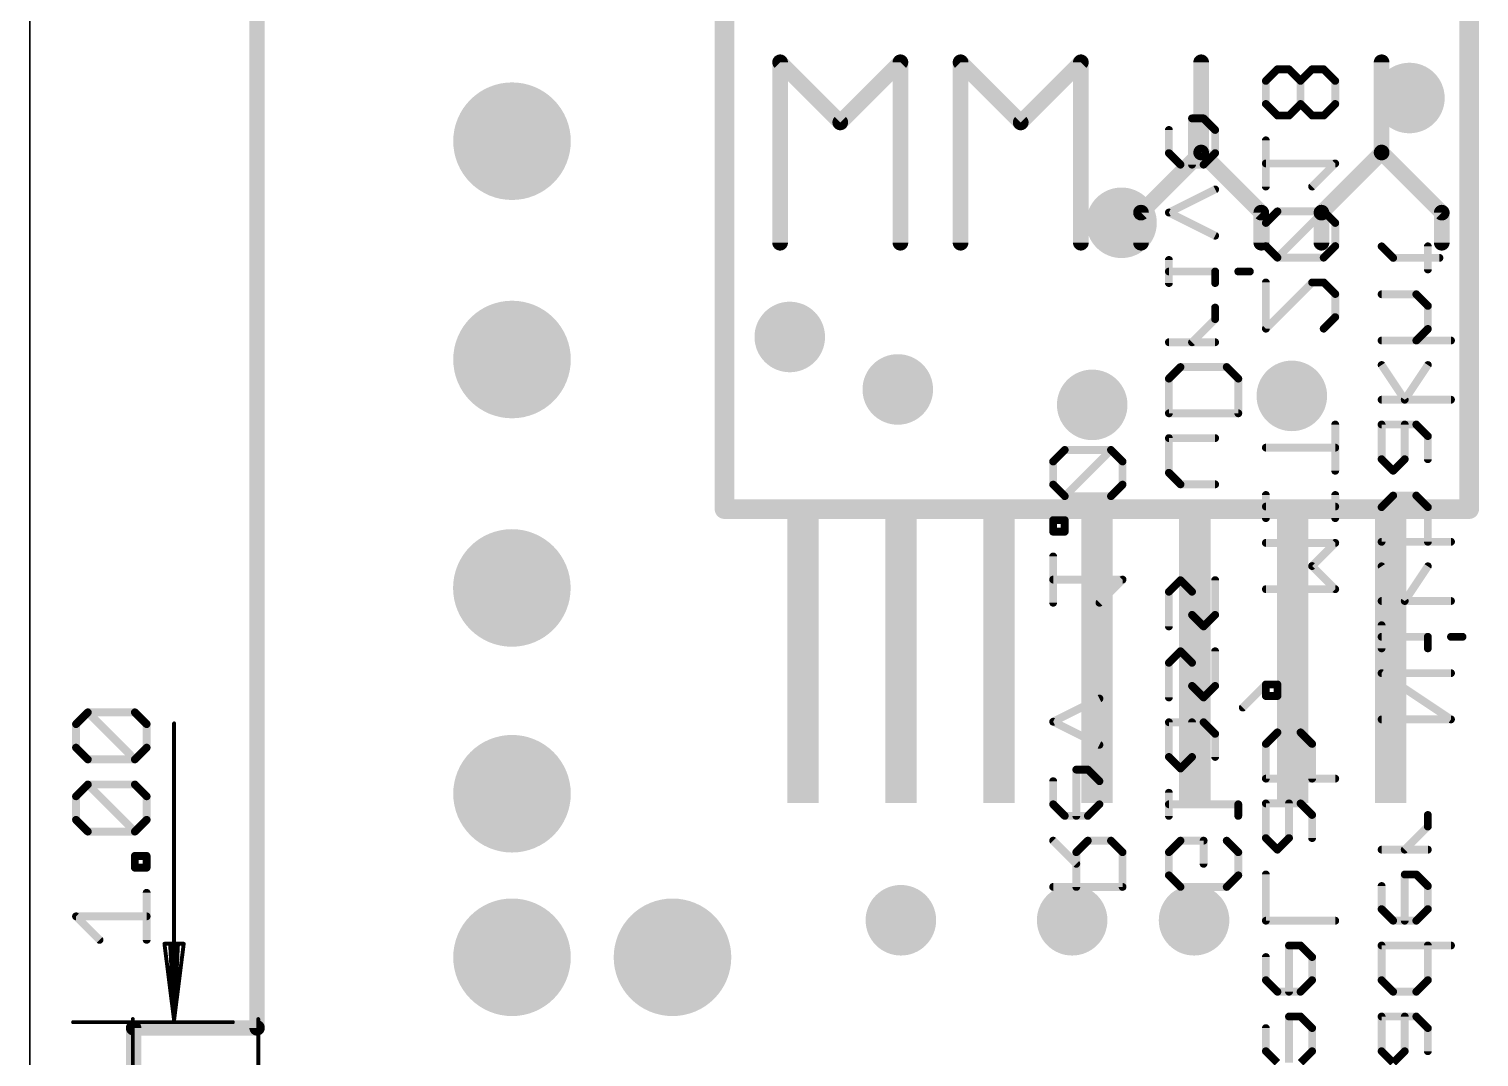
# Model space of a CAD drawing. Extents: x -2.9 to 20.2, y -3 to 22.1.
# Drawn here: x -2.24 to 7.16, y 0.36 to 7.03 of the extents above; entities that cross this region are included whole.
import ezdxf

# ---------------------------------------------------------------- set-up
doc = ezdxf.new("R2010")
doc.units = 0
for name, color, linetype in [('17', 82, 'CONTINUOUS'), ('18', 82, 'CONTINUOUS'), ('20', 7, 'CONTINUOUS'), ('22', 253, 'CONTINUOUS'), ('51', 254, 'CONTINUOUS')]:
    doc.layers.add(name, color=color, linetype=linetype)

# ---------------------------------------------------------------- blocks, each defined once
blk = doc.blocks.new('ROUNDP')
at = {"const_width": 0.5}
blk.add_lwpolyline([(0, -0.25, 1), (0, 0.25, 1), (0, -0.25)], format="xyb", dxfattribs=at)
blk = doc.blocks.new('RECT')
blk.add_solid([(-0.5, -0.5), (0.5, -0.5), (-0.5, 0.5), (0.5, 0.5)])
blk = doc.blocks.new('ROUNDV')
at = {"const_width": 0.5}
blk.add_lwpolyline([(0, -0.25, 1), (0, 0.25, 1), (0, -0.25)], format="xyb", dxfattribs=at)

msp = doc.modelspace()

# ---------------------------------------------------------------- linework, layer by layer
at = {"layer": '20', "const_width": 0.1}
for points in [[(-0.762, 19.508), (-0.762, 0.5524)], [(-0.762, 0.5524), (-1.5624, 0.5524)], [(-1.5624, 0.5524), (-1.5624, -0.4064)]]:
    msp.add_lwpolyline(points, dxfattribs=at)
at = {"layer": '20', "const_width": 0.05}
for points in [[(-1.5624, 0.5774, 1), (-1.5624, 0.5274)], [(-1.5374, 0.5524, 1), (-1.5874, 0.5524)], [(-0.787, 0.5524, 1), (-0.737, 0.5524)], [(-0.762, 0.5274, 1), (-0.762, 0.5774)]]:
    msp.add_lwpolyline(points, format="xyb", dxfattribs=at)
at = {"layer": '22', "const_width": 0.0508}
for points in [[(5.8503, 6.7647), (5.7754, 6.6898)], [(5.9253, 6.7647), (5.8503, 6.7647)], [(6.0002, 6.6898), (5.9253, 6.7647)], [(6.0751, 6.7647), (6.0002, 6.6898)], [(6.1501, 6.7647), (6.0751, 6.7647)], [(6.225, 6.6898), (6.1501, 6.7647)], [(5.7754, 6.6898), (5.7754, 6.5399)], [(6.0002, 6.5399), (6.0002, 6.6898)], [(6.225, 6.5399), (6.225, 6.6898)], [(5.7754, 6.5399), (5.8503, 6.465)], [(5.8503, 6.465), (5.9253, 6.465)], [(5.9253, 6.465), (6.0002, 6.5399)], [(6.0002, 6.5399), (6.0751, 6.465)], [(6.0751, 6.465), (6.1501, 6.465)], [(6.1501, 6.465), (6.225, 6.5399)], [(5.147, 6.3716), (5.147, 6.2217)], [(5.3718, 6.4465), (5.2969, 6.4465)], [(5.2969, 6.4465), (5.2969, 6.1468)], [(5.4467, 6.3716), (5.3718, 6.4465)], [(5.4467, 6.2217), (5.4467, 6.3716)], [(5.7754, 6.0046), (5.7754, 6.3043)], [(5.147, 6.2217), (5.2219, 6.1468)], [(5.3718, 6.1468), (5.4467, 6.2217)], [(5.2219, 6.1468), (5.3718, 6.1468)], [(6.225, 6.1544), (5.7754, 6.1544)], [(6.0751, 6.0046), (6.225, 6.1544)], [(5.147, 5.8363), (5.4467, 5.9861)], [(5.4467, 5.6864), (5.147, 5.8363)], [(5.8503, 5.8439), (5.7754, 5.769)], [(6.1501, 5.8439), (5.8503, 5.8439)], [(5.8503, 5.5442), (6.1501, 5.8439)], [(6.225, 5.769), (6.1501, 5.8439)], [(5.7754, 5.769), (5.7754, 5.6191)], [(6.225, 5.6191), (6.225, 5.769)], [(5.7754, 5.6191), (5.8503, 5.5442)], [(6.1501, 5.5442), (6.225, 5.6191)], [(6.6003, 5.5424), (6.5254, 5.6173)], [(6.8251, 5.4675), (6.8251, 5.6173)], [(5.147, 5.3795), (5.147, 5.5293)], [(5.8503, 5.5442), (6.1501, 5.5442)], [(6.9001, 5.5424), (6.6003, 5.5424)], [(5.4467, 5.4544), (5.147, 5.4544)], [(5.4467, 5.3795), (5.4467, 5.4544)], [(5.6715, 5.4544), (5.5966, 5.4544)], [(5.7754, 5.3835), (5.7754, 5.0838)], [(5.7754, 5.0838), (6.0751, 5.3835)], [(6.0751, 5.3835), (6.1501, 5.3835)], [(6.1501, 5.3835), (6.225, 5.3086)], [(6.225, 5.3086), (6.225, 5.1587)], [(6.7502, 5.3068), (6.5254, 5.3068)], [(6.8251, 5.2319), (6.7502, 5.3068)], [(5.2969, 4.9958), (5.4467, 5.1457)], [(5.4467, 5.1457), (5.4467, 5.2206)], [(6.225, 5.1587), (6.1501, 5.0838)], [(6.8251, 5.082), (6.8251, 5.2319)], [(6.7502, 5.0071), (6.8251, 5.082)], [(5.147, 4.9958), (5.4467, 4.9958)], [(6.975, 5.0071), (6.5254, 5.0071)], [(5.147, 4.7602), (5.2219, 4.8351)], [(5.2219, 4.8351), (5.5217, 4.8351)], [(5.5217, 4.8351), (5.5966, 4.7602)], [(6.5254, 4.8482), (6.6753, 4.6234)], [(6.6753, 4.6234), (6.8251, 4.8482)], [(5.147, 4.5354), (5.147, 4.7602)], [(5.5966, 4.7602), (5.5966, 4.5354)], [(6.5254, 4.6234), (6.975, 4.6234)], [(5.5966, 4.5354), (5.147, 4.5354)], [(6.225, 4.163), (6.225, 4.4627)], [(6.7502, 4.4627), (6.5254, 4.4627)], [(6.5254, 4.4627), (6.5254, 4.2379)], [(6.6753, 4.2379), (6.6753, 4.4627)], [(6.8251, 4.3878), (6.7502, 4.4627)], [(4.4719, 4.298), (4.397, 4.2231)], [(4.7717, 4.298), (4.4719, 4.298)], [(4.4719, 3.9983), (4.7717, 4.298)], [(4.8466, 4.2231), (4.7717, 4.298)], [(5.147, 4.15), (5.147, 4.3747)], [(5.147, 4.3747), (5.4467, 4.3747)], [(5.7754, 4.3129), (6.225, 4.3129)], [(6.8251, 4.2379), (6.8251, 4.3878)], [(4.397, 4.2231), (4.397, 4.0732)], [(4.8466, 4.0732), (4.8466, 4.2231)], [(6.5254, 4.2379), (6.6003, 4.163)], [(6.6003, 4.163), (6.6753, 4.2379)], [(5.2219, 4.075), (5.147, 4.15)], [(4.397, 4.0732), (4.4719, 3.9983)], [(4.7717, 3.9983), (4.8466, 4.0732)], [(5.4467, 4.075), (5.2219, 4.075)], [(4.4719, 3.9983), (4.7717, 3.9983)], [(5.7754, 3.8561), (5.7754, 4.0059)], [(5.7754, 3.931), (6.225, 3.931)], [(6.225, 3.8561), (6.225, 4.0059)], [(6.5254, 3.9274), (6.6003, 4.0023)], [(6.5254, 3.7026), (6.5254, 3.9274)], [(6.6003, 4.0023), (6.7502, 4.0023)], [(6.7502, 4.0023), (6.8251, 3.9274)], [(6.8251, 3.9274), (6.8251, 3.7026)], [(4.4719, 3.843), (4.397, 3.843)], [(4.397, 3.843), (4.397, 3.7681)], [(4.4719, 3.7681), (4.4719, 3.843)], [(4.397, 3.7681), (4.4719, 3.7681)], [(6.225, 3.6954), (5.7754, 3.6954)], [(6.0751, 3.5456), (6.225, 3.6954)], [(6.975, 3.7026), (6.5254, 3.7026)], [(4.397, 3.3077), (4.397, 3.6074)], [(6.225, 3.3957), (6.0751, 3.5456)], [(4.8466, 3.4576), (4.397, 3.4576)], [(4.6967, 3.3077), (4.8466, 3.4576)], [(5.147, 3.379), (5.2219, 3.454)], [(5.2219, 3.454), (5.2969, 3.379)], [(5.4467, 3.2292), (5.4467, 3.454)], [(6.5254, 3.5438), (6.6753, 3.319)], [(6.6753, 3.319), (6.8251, 3.5438)], [(5.147, 3.1542), (5.147, 3.379)], [(5.2969, 3.379), (5.2969, 3.2292)], [(5.7754, 3.3957), (6.225, 3.3957)], [(6.5254, 3.319), (6.975, 3.319)], [(5.2969, 3.2292), (5.3718, 3.1542)], [(5.3718, 3.1542), (5.4467, 3.2292)], [(6.5254, 3.012), (6.5254, 3.1619)], [(6.8251, 3.087), (6.5254, 3.087)], [(6.8251, 3.012), (6.8251, 3.087)], [(7.0499, 3.087), (6.975, 3.087)], [(5.147, 2.9186), (5.2219, 2.9936)], [(5.2219, 2.9936), (5.2969, 2.9186)], [(5.4467, 2.7688), (5.4467, 2.9936)], [(5.147, 2.6939), (5.147, 2.9186)], [(5.2969, 2.9186), (5.2969, 2.7688)], [(6.975, 2.5516), (6.5254, 2.8514)], [(6.5254, 2.8514), (6.975, 2.8514)], [(5.2969, 2.7688), (5.3718, 2.6939)], [(5.3718, 2.6939), (5.4467, 2.7688)], [(5.6255, 2.6284), (5.7754, 2.7782)], [(5.7754, 2.7782), (5.8503, 2.7782)], [(5.7754, 2.7033), (5.7754, 2.7782)], [(5.8503, 2.7033), (5.7754, 2.7033)], [(5.8503, 2.7782), (5.8503, 2.7033)], [(4.397, 2.5368), (4.6967, 2.6866)], [(4.6967, 2.3869), (4.397, 2.5368)], [(5.3718, 2.5332), (5.147, 2.5332)], [(5.147, 2.5332), (5.147, 2.3084)], [(5.2969, 2.3084), (5.2969, 2.5332)], [(5.4467, 2.4583), (5.3718, 2.5332)], [(6.5254, 2.5516), (6.975, 2.5516)], [(5.4467, 2.3084), (5.4467, 2.4583)], [(5.7754, 2.3928), (5.8503, 2.4677)], [(5.8503, 2.4677), (6.0002, 2.4677)], [(6.0002, 2.4677), (6.0751, 2.3928)], [(5.7754, 2.168), (5.7754, 2.3928)], [(6.0751, 2.3928), (6.0751, 2.168)], [(5.147, 2.3084), (5.2219, 2.2335)], [(5.2219, 2.2335), (5.2969, 2.3084)], [(4.397, 2.1513), (4.397, 2.0015)], [(4.6218, 2.2263), (4.5469, 2.2263)], [(4.5469, 2.2263), (4.5469, 1.9265)], [(4.6967, 2.1513), (4.6218, 2.2263)], [(4.6967, 2.0015), (4.6967, 2.1513)], [(6.225, 2.168), (5.7754, 2.168)], [(5.147, 1.9265), (5.147, 2.0764)], [(4.397, 2.0015), (4.4719, 1.9265)], [(4.6218, 1.9265), (4.6967, 2.0015)], [(5.5966, 2.0015), (5.147, 2.0015)], [(5.5966, 1.9265), (5.5966, 2.0015)], [(6.0002, 2.0073), (5.7754, 2.0073)], [(5.7754, 2.0073), (5.7754, 1.7825)], [(5.9253, 1.7825), (5.9253, 2.0073)], [(6.0751, 1.9324), (6.0002, 2.0073)], [(4.4719, 1.9265), (4.6218, 1.9265)], [(6.0751, 1.7825), (6.0751, 1.9324)], [(6.6753, 1.7076), (6.8251, 1.8575)], [(6.8251, 1.8575), (6.8251, 1.9324)], [(4.5469, 1.616), (4.397, 1.7659)], [(4.6218, 1.7659), (4.5469, 1.6909)], [(4.7717, 1.7659), (4.6218, 1.7659)], [(4.8466, 1.6909), (4.7717, 1.7659)], [(5.147, 1.6909), (5.2219, 1.7659)], [(5.2219, 1.7659), (5.3718, 1.7659)], [(5.3718, 1.7659), (5.3718, 1.616)], [(5.5217, 1.7659), (5.5966, 1.6909)], [(5.7754, 1.7825), (5.8503, 1.7076)], [(5.8503, 1.7076), (5.9253, 1.7825)], [(4.5469, 1.6909), (4.5469, 1.4661)], [(4.8466, 1.4661), (4.8466, 1.6909)], [(5.147, 1.5411), (5.147, 1.6909)], [(5.5966, 1.6909), (5.5966, 1.5411)], [(6.5254, 1.7076), (6.8251, 1.7076)], [(5.2219, 1.4661), (5.147, 1.5411)], [(5.5966, 1.5411), (5.5217, 1.4661)], [(5.7754, 1.2472), (5.7754, 1.5469)], [(6.7502, 1.5469), (6.6753, 1.5469)], [(6.6753, 1.5469), (6.6753, 1.2472)], [(6.8251, 1.472), (6.7502, 1.5469)], [(4.397, 1.4661), (4.8466, 1.4661)], [(5.5217, 1.4661), (5.2219, 1.4661)], [(6.5254, 1.472), (6.5254, 1.3221)], [(6.8251, 1.3221), (6.8251, 1.472)], [(6.5254, 1.3221), (6.6003, 1.2472)], [(6.7502, 1.2472), (6.8251, 1.3221)], [(6.225, 1.2472), (5.7754, 1.2472)], [(6.6003, 1.2472), (6.7502, 1.2472)], [(5.7754, 1.0116), (5.7754, 0.8617)], [(6.0002, 1.0865), (5.9253, 1.0865)], [(5.9253, 1.0865), (5.9253, 0.7868)], [(6.0751, 1.0116), (6.0002, 1.0865)], [(6.0751, 0.8617), (6.0751, 1.0116)], [(6.975, 1.0865), (6.5254, 1.0865)], [(6.5254, 1.0865), (6.5254, 0.8617)], [(6.8251, 0.8617), (6.8251, 1.0865)], [(5.7754, 0.8617), (5.8503, 0.7868)], [(6.0002, 0.7868), (6.0751, 0.8617)], [(6.5254, 0.8617), (6.6003, 0.7868)], [(6.7502, 0.7868), (6.8251, 0.8617)], [(5.8503, 0.7868), (6.0002, 0.7868)], [(6.6003, 0.7868), (6.7502, 0.7868)], [(5.7754, 0.5512), (5.7754, 0.4014)], [(6.0002, 0.6261), (5.9253, 0.6261)], [(5.9253, 0.6261), (5.9253, 0.3264)], [(6.0751, 0.5512), (6.0002, 0.6261)], [(6.0751, 0.4014), (6.0751, 0.5512)], [(6.7502, 0.6261), (6.5254, 0.6261)], [(6.5254, 0.6261), (6.5254, 0.4014)], [(6.6753, 0.4014), (6.6753, 0.6261)], [(6.8251, 0.5512), (6.7502, 0.6261)], [(6.8251, 0.4014), (6.8251, 0.5512)], [(5.7754, 0.4014), (5.8503, 0.3264)], [(6.0002, 0.3264), (6.0751, 0.4014)], [(6.5254, 0.4014), (6.6003, 0.3264)], [(6.6003, 0.3264), (6.6753, 0.4014)]]:
    msp.add_lwpolyline(points, dxfattribs=at)
at = {"layer": '22', "const_width": 0.0254}
for points in [[(5.8503, 6.7774, 1), (5.8503, 6.752)], [(5.8593, 6.7557, 1), (5.8413, 6.7737)], [(5.9342, 6.7737, 1), (5.9163, 6.7557)], [(5.9253, 6.752, 1), (5.9253, 6.7774)], [(6.0751, 6.7774, 1), (6.0751, 6.752)], [(6.0841, 6.7557, 1), (6.0661, 6.7737)], [(6.159, 6.7737, 1), (6.1411, 6.7557)], [(6.1501, 6.752, 1), (6.1501, 6.7774)], [(5.7881, 6.6898, 1), (5.7627, 6.6898)], [(5.7664, 6.6987, 1), (5.7844, 6.6808)], [(6.0129, 6.6898, 1), (5.9875, 6.6898)], [(5.9912, 6.6987, 1), (6.0092, 6.6808)], [(5.9912, 6.6808, 1), (6.0092, 6.6987)], [(6.2377, 6.6898, 1), (6.2123, 6.6898)], [(6.216, 6.6808, 1), (6.234, 6.6987)], [(5.7844, 6.5489, 1), (5.7664, 6.5309)], [(5.7627, 6.5399, 1), (5.7881, 6.5399)], [(5.8503, 6.4777, 1), (5.8503, 6.4523)], [(5.8413, 6.456, 1), (5.8593, 6.4739)], [(5.9163, 6.4739, 1), (5.9342, 6.456)], [(5.9253, 6.4523, 1), (5.9253, 6.4777)], [(6.0092, 6.5489, 1), (5.9912, 6.5309)], [(5.9875, 6.5399, 1), (6.0129, 6.5399)], [(6.0092, 6.5309, 1), (5.9912, 6.5489)], [(6.0751, 6.4777, 1), (6.0751, 6.4523)], [(6.0661, 6.456, 1), (6.0841, 6.4739)], [(6.1411, 6.4739, 1), (6.159, 6.456)], [(6.1501, 6.4523, 1), (6.1501, 6.4777)], [(6.2123, 6.5399, 1), (6.2377, 6.5399)], [(6.234, 6.5309, 1), (6.216, 6.5489)], [(5.1597, 6.3716, 1), (5.1343, 6.3716)], [(5.2969, 6.4592, 1), (5.2969, 6.4338)], [(5.3096, 6.4465, 1), (5.2842, 6.4465)], [(5.3808, 6.4555, 1), (5.3628, 6.4375)], [(5.3718, 6.4338, 1), (5.3718, 6.4592)], [(5.4594, 6.3716, 1), (5.434, 6.3716)], [(5.4377, 6.3626, 1), (5.4557, 6.3806)], [(5.7881, 6.3043, 1), (5.7627, 6.3043)], [(5.156, 6.2307, 1), (5.138, 6.2127)], [(5.1343, 6.2217, 1), (5.1597, 6.2217)], [(5.434, 6.2217, 1), (5.4594, 6.2217)], [(5.4557, 6.2127, 1), (5.4377, 6.2307)], [(5.2219, 6.1595, 1), (5.2219, 6.1341)], [(5.2129, 6.1378, 1), (5.2309, 6.1558)], [(5.2842, 6.1468, 1), (5.3096, 6.1468)], [(5.3628, 6.1558, 1), (5.3808, 6.1378)], [(5.3718, 6.1341, 1), (5.3718, 6.1595)], [(5.7754, 6.1671, 1), (5.7754, 6.1417)], [(6.234, 6.1455, 1), (6.216, 6.1634)], [(6.225, 6.1417, 1), (6.225, 6.1671)], [(5.7627, 6.0046, 1), (5.7881, 6.0046)], [(6.0661, 6.0136, 1), (6.0841, 5.9956)], [(5.4524, 5.9748, 1), (5.441, 5.9975)], [(5.1527, 5.8476, 1), (5.1413, 5.8249)], [(5.1413, 5.8476, 1), (5.1527, 5.8249)], [(5.8503, 5.8566, 1), (5.8503, 5.8312)], [(5.8593, 5.8349, 1), (5.8413, 5.8529)], [(6.159, 5.8529, 1), (6.1411, 5.8349)], [(6.159, 5.8349, 1), (6.1411, 5.8529)], [(6.1501, 5.8312, 1), (6.1501, 5.8566)], [(5.7881, 5.769, 1), (5.7627, 5.769)], [(5.7664, 5.778, 1), (5.7844, 5.76)], [(6.2377, 5.769, 1), (6.2123, 5.769)], [(6.216, 5.76, 1), (6.234, 5.778)], [(5.441, 5.675, 1), (5.4524, 5.6977)], [(5.7844, 5.6281, 1), (5.7664, 5.6101)], [(6.234, 5.6101, 1), (6.216, 5.6281)], [(6.5344, 5.6263, 1), (6.5164, 5.6083)], [(6.8378, 5.6173, 1), (6.8124, 5.6173)], [(5.1597, 5.5293, 1), (5.1343, 5.5293)], [(5.7627, 5.6191, 1), (5.7881, 5.6191)], [(5.8503, 5.5569, 1), (5.8503, 5.5315)], [(5.8413, 5.5532, 1), (5.8593, 5.5352)], [(5.8413, 5.5352, 1), (5.8593, 5.5532)], [(6.1411, 5.5532, 1), (6.159, 5.5352)], [(6.1501, 5.5315, 1), (6.1501, 5.5569)], [(6.2123, 5.6191, 1), (6.2377, 5.6191)], [(6.6003, 5.5551, 1), (6.6003, 5.5297)], [(6.5913, 5.5334, 1), (6.6093, 5.5514)], [(6.9001, 5.5297, 1), (6.9001, 5.5551)], [(5.147, 5.4671, 1), (5.147, 5.4417)], [(5.4594, 5.4544, 1), (5.434, 5.4544)], [(5.4467, 5.4417, 1), (5.4467, 5.4671)], [(5.5966, 5.4671, 1), (5.5966, 5.4417)], [(5.6715, 5.4417, 1), (5.6715, 5.4671)], [(6.8124, 5.4675, 1), (6.8378, 5.4675)], [(5.1343, 5.3795, 1), (5.1597, 5.3795)], [(5.434, 5.3795, 1), (5.4594, 5.3795)], [(5.7881, 5.3835, 1), (5.7627, 5.3835)], [(6.0751, 5.3962, 1), (6.0751, 5.3708)], [(6.0841, 5.3745, 1), (6.0661, 5.3925)], [(6.159, 5.3925, 1), (6.1411, 5.3745)], [(6.1501, 5.3708, 1), (6.1501, 5.3962)], [(6.2377, 5.3086, 1), (6.2123, 5.3086)], [(6.216, 5.2996, 1), (6.234, 5.3176)], [(6.5254, 5.3195, 1), (6.5254, 5.2941)], [(6.7592, 5.3158, 1), (6.7412, 5.2978)], [(6.7502, 5.2941, 1), (6.7502, 5.3195)], [(5.4594, 5.2206, 1), (5.434, 5.2206)], [(5.4557, 5.1367, 1), (5.4377, 5.1546)], [(6.2123, 5.1587, 1), (6.2377, 5.1587)], [(6.234, 5.1497, 1), (6.216, 5.1677)], [(6.8378, 5.2319, 1), (6.8124, 5.2319)], [(6.8161, 5.2229, 1), (6.8341, 5.2408)], [(5.434, 5.1457, 1), (5.4594, 5.1457)], [(5.7664, 5.0928, 1), (5.7844, 5.0748)], [(5.7627, 5.0838, 1), (5.7881, 5.0838)], [(6.1411, 5.0928, 1), (6.159, 5.0748)], [(6.8124, 5.082, 1), (6.8378, 5.082)], [(6.8341, 5.073, 1), (6.8161, 5.091)], [(5.147, 5.0085, 1), (5.147, 4.9831)], [(5.2879, 5.0048, 1), (5.3058, 4.9868)], [(5.4467, 4.9831, 1), (5.4467, 5.0085)], [(6.5254, 5.0198, 1), (6.5254, 4.9944)], [(6.7412, 5.016, 1), (6.7592, 4.9981)], [(6.975, 4.9944, 1), (6.975, 5.0198)], [(5.2219, 4.8478, 1), (5.2219, 4.8224)], [(5.2309, 4.8262, 1), (5.2129, 4.8441)], [(5.5306, 4.8441, 1), (5.5127, 4.8262)], [(5.5217, 4.8224, 1), (5.5217, 4.8478)], [(6.536, 4.8552, 1), (6.5148, 4.8412)], [(6.8357, 4.8412, 1), (6.8146, 4.8552)], [(5.1597, 4.7602, 1), (5.1343, 4.7602)], [(5.138, 4.7692, 1), (5.156, 4.7512)], [(5.6093, 4.7602, 1), (5.5839, 4.7602)], [(5.5876, 4.7512, 1), (5.6056, 4.7692)], [(6.5254, 4.6361, 1), (6.5254, 4.6107)], [(6.6647, 4.6305, 1), (6.6858, 4.6164)], [(6.6647, 4.6164, 1), (6.6858, 4.6305)], [(6.975, 4.6107, 1), (6.975, 4.6361)], [(5.147, 4.5481, 1), (5.147, 4.5227)], [(5.1343, 4.5354, 1), (5.1597, 4.5354)], [(5.5839, 4.5354, 1), (5.6093, 4.5354)], [(5.5966, 4.5227, 1), (5.5966, 4.5481)], [(6.2377, 4.4627, 1), (6.2123, 4.4627)], [(6.5254, 4.4754, 1), (6.5254, 4.45)], [(6.5381, 4.4627, 1), (6.5127, 4.4627)], [(6.688, 4.4627, 1), (6.6626, 4.4627)], [(6.7592, 4.4717, 1), (6.7412, 4.4538)], [(6.7502, 4.45, 1), (6.7502, 4.4754)], [(4.4719, 4.3107, 1), (4.4719, 4.2853)], [(4.4809, 4.289, 1), (4.4629, 4.307)], [(4.7806, 4.307, 1), (4.7627, 4.289)], [(4.7806, 4.289, 1), (4.7627, 4.307)], [(4.7717, 4.2853, 1), (4.7717, 4.3107)], [(5.1597, 4.3747, 1), (5.1343, 4.3747)], [(5.147, 4.3874, 1), (5.147, 4.362)], [(5.4467, 4.362, 1), (5.4467, 4.3874)], [(5.7754, 4.3256, 1), (5.7754, 4.3002)], [(6.225, 4.3002, 1), (6.225, 4.3256)], [(6.8378, 4.3878, 1), (6.8124, 4.3878)], [(6.8161, 4.3788, 1), (6.8341, 4.3968)], [(4.4097, 4.2231, 1), (4.3843, 4.2231)], [(4.388, 4.2321, 1), (4.406, 4.2141)], [(4.8593, 4.2231, 1), (4.8339, 4.2231)], [(4.8376, 4.2141, 1), (4.8556, 4.2321)], [(6.5344, 4.2469, 1), (6.5164, 4.229)], [(6.5127, 4.2379, 1), (6.5381, 4.2379)], [(6.6626, 4.2379, 1), (6.688, 4.2379)], [(6.6842, 4.229, 1), (6.6663, 4.2469)], [(6.8124, 4.2379, 1), (6.8378, 4.2379)], [(5.156, 4.1589, 1), (5.138, 4.141)], [(5.1343, 4.15, 1), (5.1597, 4.15)], [(6.2123, 4.163, 1), (6.2377, 4.163)], [(6.5913, 4.172, 1), (6.6093, 4.154)], [(6.5913, 4.154, 1), (6.6093, 4.172)], [(4.406, 4.0822, 1), (4.388, 4.0642)], [(4.3843, 4.0732, 1), (4.4097, 4.0732)], [(4.8339, 4.0732, 1), (4.8593, 4.0732)], [(4.8556, 4.0642, 1), (4.8376, 4.0822)], [(5.2219, 4.0877, 1), (5.2219, 4.0623)], [(5.2129, 4.066, 1), (5.2309, 4.084)], [(5.4467, 4.0623, 1), (5.4467, 4.0877)], [(4.4719, 4.011, 1), (4.4719, 3.9856)], [(4.4629, 4.0073, 1), (4.4809, 3.9893)], [(4.4629, 3.9893, 1), (4.4809, 4.0073)], [(4.7627, 4.0073, 1), (4.7806, 3.9893)], [(4.7717, 3.9856, 1), (4.7717, 4.011)], [(5.7881, 4.0059, 1), (5.7627, 4.0059)], [(5.7754, 3.9437, 1), (5.7754, 3.9183)], [(6.2377, 4.0059, 1), (6.2123, 4.0059)], [(6.225, 3.9183, 1), (6.225, 3.9437)], [(6.5381, 3.9274, 1), (6.5127, 3.9274)], [(6.5164, 3.9364, 1), (6.5344, 3.9184)], [(6.6003, 4.015, 1), (6.6003, 3.9896)], [(6.6093, 3.9934, 1), (6.5913, 4.0113)], [(6.7592, 4.0113, 1), (6.7412, 3.9934)], [(6.7502, 3.9896, 1), (6.7502, 4.015)], [(6.8378, 3.9274, 1), (6.8124, 3.9274)], [(6.8161, 3.9184, 1), (6.8341, 3.9364)], [(4.397, 3.8557, 1), (4.397, 3.8303)], [(4.4097, 3.843, 1), (4.3843, 3.843)], [(4.4846, 3.843, 1), (4.4592, 3.843)], [(4.4719, 3.8303, 1), (4.4719, 3.8557)], [(5.7627, 3.8561, 1), (5.7881, 3.8561)], [(6.2123, 3.8561, 1), (6.2377, 3.8561)], [(4.397, 3.7808, 1), (4.397, 3.7554)], [(4.3843, 3.7681, 1), (4.4097, 3.7681)], [(4.4592, 3.7681, 1), (4.4846, 3.7681)], [(4.4719, 3.7554, 1), (4.4719, 3.7808)], [(5.7754, 3.7081, 1), (5.7754, 3.6827)], [(6.234, 3.6864, 1), (6.216, 3.7044)], [(6.225, 3.6827, 1), (6.225, 3.7081)], [(6.5254, 3.7153, 1), (6.5254, 3.6899)], [(6.5127, 3.7026, 1), (6.5381, 3.7026)], [(6.8124, 3.7026, 1), (6.8378, 3.7026)], [(6.975, 3.6899, 1), (6.975, 3.7153)], [(4.4097, 3.6074, 1), (4.3843, 3.6074)], [(6.0841, 3.5545, 1), (6.0661, 3.5366)], [(4.397, 3.4703, 1), (4.397, 3.4449)], [(4.8556, 3.4486, 1), (4.8376, 3.4665)], [(4.8466, 3.4449, 1), (4.8466, 3.4703)], [(5.2309, 3.4629, 1), (5.2129, 3.445)], [(5.2309, 3.445, 1), (5.2129, 3.4629)], [(5.4594, 3.454, 1), (5.434, 3.454)], [(6.0661, 3.5545, 1), (6.0841, 3.5366)], [(6.536, 3.5508, 1), (6.5148, 3.5367)], [(6.8357, 3.5367, 1), (6.8146, 3.5508)], [(5.1597, 3.379, 1), (5.1343, 3.379)], [(5.138, 3.388, 1), (5.156, 3.3701)], [(5.3096, 3.379, 1), (5.2842, 3.379)], [(5.2879, 3.3701, 1), (5.3058, 3.388)], [(5.7754, 3.4084, 1), (5.7754, 3.383)], [(6.216, 3.3867, 1), (6.234, 3.4047)], [(6.225, 3.383, 1), (6.225, 3.4084)], [(4.3843, 3.3077, 1), (4.4097, 3.3077)], [(4.6877, 3.3167, 1), (4.7057, 3.2987)], [(6.5254, 3.3317, 1), (6.5254, 3.3063)], [(6.6647, 3.326, 1), (6.6858, 3.3119)], [(6.6647, 3.3119, 1), (6.6858, 3.326)], [(6.975, 3.3063, 1), (6.975, 3.3317)], [(5.3058, 3.2381, 1), (5.2879, 3.2202)], [(5.2842, 3.2292, 1), (5.3096, 3.2292)], [(5.434, 3.2292, 1), (5.4594, 3.2292)], [(5.4557, 3.2202, 1), (5.4377, 3.2381)], [(5.1343, 3.1542, 1), (5.1597, 3.1542)], [(5.3628, 3.1632, 1), (5.3808, 3.1453)], [(5.3628, 3.1453, 1), (5.3808, 3.1632)], [(6.5381, 3.1619, 1), (6.5127, 3.1619)], [(6.5254, 3.0997, 1), (6.5254, 3.0743)], [(6.8378, 3.087, 1), (6.8124, 3.087)], [(6.8251, 3.0743, 1), (6.8251, 3.0997)], [(6.975, 3.0997, 1), (6.975, 3.0743)], [(7.0499, 3.0743, 1), (7.0499, 3.0997)], [(5.2309, 3.0026, 1), (5.2129, 2.9846)], [(5.2309, 2.9846, 1), (5.2129, 3.0026)], [(5.4594, 2.9936, 1), (5.434, 2.9936)], [(6.5127, 3.012, 1), (6.5381, 3.012)], [(6.8124, 3.012, 1), (6.8378, 3.012)], [(5.1597, 2.9186, 1), (5.1343, 2.9186)], [(5.138, 2.9276, 1), (5.156, 2.9097)], [(5.3096, 2.9186, 1), (5.2842, 2.9186)], [(5.2879, 2.9097, 1), (5.3058, 2.9276)], [(6.5254, 2.8641, 1), (6.5254, 2.8387)], [(6.5324, 2.8619, 1), (6.5184, 2.8408)], [(6.975, 2.8387, 1), (6.975, 2.8641)], [(5.3058, 2.7778, 1), (5.2879, 2.7598)], [(5.2842, 2.7688, 1), (5.3096, 2.7688)], [(5.434, 2.7688, 1), (5.4594, 2.7688)], [(5.4557, 2.7598, 1), (5.4377, 2.7778)], [(5.7754, 2.7909, 1), (5.7754, 2.7655)], [(5.7881, 2.7782, 1), (5.7627, 2.7782)], [(5.7754, 2.716, 1), (5.7754, 2.6906)], [(5.7844, 2.7693, 1), (5.7664, 2.7872)], [(5.863, 2.7782, 1), (5.8376, 2.7782)], [(5.8503, 2.7655, 1), (5.8503, 2.7909)], [(5.8503, 2.6906, 1), (5.8503, 2.716)], [(4.7024, 2.6753, 1), (4.691, 2.698)], [(5.1343, 2.6939, 1), (5.1597, 2.6939)], [(5.3628, 2.7028, 1), (5.3808, 2.6849)], [(5.3628, 2.6849, 1), (5.3808, 2.7028)], [(5.6166, 2.6374, 1), (5.6345, 2.6194)], [(5.7627, 2.7033, 1), (5.7881, 2.7033)], [(5.8376, 2.7033, 1), (5.863, 2.7033)], [(4.4027, 2.5481, 1), (4.3913, 2.5254)], [(4.3913, 2.5481, 1), (4.4027, 2.5254)], [(5.147, 2.5459, 1), (5.147, 2.5205)], [(5.1597, 2.5332, 1), (5.1343, 2.5332)], [(5.3096, 2.5332, 1), (5.2842, 2.5332)], [(5.3808, 2.5422, 1), (5.3628, 2.5242)], [(5.3718, 2.5205, 1), (5.3718, 2.5459)], [(6.5254, 2.5643, 1), (6.5254, 2.5389)], [(6.9679, 2.5411, 1), (6.982, 2.5622)], [(6.975, 2.5389, 1), (6.975, 2.5643)], [(5.4594, 2.4583, 1), (5.434, 2.4583)], [(5.4377, 2.4493, 1), (5.4557, 2.4672)], [(5.8503, 2.4804, 1), (5.8503, 2.455)], [(5.8593, 2.4587, 1), (5.8413, 2.4767)], [(6.0092, 2.4767, 1), (5.9912, 2.4587)], [(6.0002, 2.455, 1), (6.0002, 2.4804)], [(4.691, 2.3756, 1), (4.7024, 2.3983)], [(5.7881, 2.3928, 1), (5.7627, 2.3928)], [(5.7664, 2.4018, 1), (5.7844, 2.3838)], [(6.0878, 2.3928, 1), (6.0624, 2.3928)], [(6.0661, 2.3838, 1), (6.0841, 2.4018)], [(5.156, 2.3174, 1), (5.138, 2.2994)], [(5.1343, 2.3084, 1), (5.1597, 2.3084)], [(5.2842, 2.3084, 1), (5.3096, 2.3084)], [(5.3058, 2.2994, 1), (5.2879, 2.3174)], [(5.434, 2.3084, 1), (5.4594, 2.3084)], [(4.4097, 2.1513, 1), (4.3843, 2.1513)], [(4.5469, 2.239, 1), (4.5469, 2.2136)], [(4.5596, 2.2263, 1), (4.5342, 2.2263)], [(4.6308, 2.2352, 1), (4.6128, 2.2173)], [(4.6218, 2.2136, 1), (4.6218, 2.239)], [(4.7094, 2.1513, 1), (4.684, 2.1513)], [(4.6877, 2.1423, 1), (4.7057, 2.1603)], [(5.2129, 2.2424, 1), (5.2309, 2.2245)], [(5.2129, 2.2245, 1), (5.2309, 2.2424)], [(5.7754, 2.1807, 1), (5.7754, 2.1553)], [(5.7627, 2.168, 1), (5.7881, 2.168)], [(6.0624, 2.168, 1), (6.0878, 2.168)], [(6.225, 2.1553, 1), (6.225, 2.1807)], [(5.1597, 2.0764, 1), (5.1343, 2.0764)], [(4.406, 2.0104, 1), (4.388, 1.9925)], [(4.3843, 2.0015, 1), (4.4097, 2.0015)], [(4.684, 2.0015, 1), (4.7094, 2.0015)], [(4.7057, 1.9925, 1), (4.6877, 2.0104)], [(5.147, 2.0142, 1), (5.147, 1.9888)], [(5.6093, 2.0015, 1), (5.5839, 2.0015)], [(5.5966, 1.9888, 1), (5.5966, 2.0142)], [(5.7754, 2.02, 1), (5.7754, 1.9946)], [(5.7881, 2.0073, 1), (5.7627, 2.0073)], [(5.938, 2.0073, 1), (5.9126, 2.0073)], [(6.0092, 2.0163, 1), (5.9912, 1.9983)], [(6.0002, 1.9946, 1), (6.0002, 2.02)], [(4.4719, 1.9392, 1), (4.4719, 1.9138)], [(4.4629, 1.9176, 1), (4.4809, 1.9355)], [(4.5342, 1.9265, 1), (4.5596, 1.9265)], [(4.6128, 1.9355, 1), (4.6308, 1.9176)], [(4.6218, 1.9138, 1), (4.6218, 1.9392)], [(5.1343, 1.9265, 1), (5.1597, 1.9265)], [(5.5839, 1.9265, 1), (5.6093, 1.9265)], [(6.0878, 1.9324, 1), (6.0624, 1.9324)], [(6.0661, 1.9234, 1), (6.0841, 1.9414)], [(6.8378, 1.9324, 1), (6.8124, 1.9324)], [(6.8341, 1.8485, 1), (6.8161, 1.8664)], [(4.406, 1.7748, 1), (4.388, 1.7569)], [(4.6218, 1.7786, 1), (4.6218, 1.7532)], [(4.6308, 1.7569, 1), (4.6128, 1.7748)], [(4.7806, 1.7748, 1), (4.7627, 1.7569)], [(4.7717, 1.7532, 1), (4.7717, 1.7786)], [(5.2219, 1.7786, 1), (5.2219, 1.7532)], [(5.2309, 1.7569, 1), (5.2129, 1.7748)], [(5.3845, 1.7659, 1), (5.3591, 1.7659)], [(5.3718, 1.7532, 1), (5.3718, 1.7786)], [(5.5306, 1.7748, 1), (5.5127, 1.7569)], [(5.7844, 1.7915, 1), (5.7664, 1.7735)], [(5.7627, 1.7825, 1), (5.7881, 1.7825)], [(5.9126, 1.7825, 1), (5.938, 1.7825)], [(5.9342, 1.7735, 1), (5.9163, 1.7915)], [(6.0624, 1.7825, 1), (6.0878, 1.7825)], [(6.8124, 1.8575, 1), (6.8378, 1.8575)], [(4.5596, 1.6909, 1), (4.5342, 1.6909)], [(4.5379, 1.6999, 1), (4.5558, 1.682)], [(4.8593, 1.6909, 1), (4.8339, 1.6909)], [(4.8376, 1.682, 1), (4.8556, 1.6999)], [(5.1597, 1.6909, 1), (5.1343, 1.6909)], [(5.138, 1.6999, 1), (5.156, 1.682)], [(5.6093, 1.6909, 1), (5.5839, 1.6909)], [(5.5876, 1.682, 1), (5.6056, 1.6999)], [(5.8413, 1.7166, 1), (5.8593, 1.6986)], [(5.8413, 1.6986, 1), (5.8593, 1.7166)], [(6.5254, 1.7203, 1), (6.5254, 1.6949)], [(6.6663, 1.7166, 1), (6.6842, 1.6986)], [(6.8251, 1.6949, 1), (6.8251, 1.7203)], [(4.5379, 1.607, 1), (4.5558, 1.625)], [(5.3591, 1.616, 1), (5.3845, 1.616)], [(5.156, 1.55, 1), (5.138, 1.5321)], [(5.1343, 1.5411, 1), (5.1597, 1.5411)], [(5.5839, 1.5411, 1), (5.6093, 1.5411)], [(5.6056, 1.5321, 1), (5.5876, 1.55)], [(5.7881, 1.5469, 1), (5.7627, 1.5469)], [(6.6753, 1.5596, 1), (6.6753, 1.5342)], [(6.688, 1.5469, 1), (6.6626, 1.5469)], [(6.7592, 1.5559, 1), (6.7412, 1.5379)], [(6.7502, 1.5342, 1), (6.7502, 1.5596)], [(4.397, 1.4788, 1), (4.397, 1.4534)], [(4.5342, 1.4661, 1), (4.5596, 1.4661)], [(4.8339, 1.4661, 1), (4.8593, 1.4661)], [(4.8466, 1.4534, 1), (4.8466, 1.4788)], [(5.2219, 1.4788, 1), (5.2219, 1.4534)], [(5.2129, 1.4572, 1), (5.2309, 1.4751)], [(5.5127, 1.4751, 1), (5.5306, 1.4572)], [(5.5217, 1.4534, 1), (5.5217, 1.4788)], [(6.5381, 1.472, 1), (6.5127, 1.472)], [(6.8378, 1.472, 1), (6.8124, 1.472)], [(6.8161, 1.463, 1), (6.8341, 1.481)], [(6.5344, 1.3311, 1), (6.5164, 1.3132)], [(6.5127, 1.3221, 1), (6.5381, 1.3221)], [(6.8124, 1.3221, 1), (6.8378, 1.3221)], [(6.8341, 1.3132, 1), (6.8161, 1.3311)], [(5.7754, 1.2599, 1), (5.7754, 1.2345)], [(5.7627, 1.2472, 1), (5.7881, 1.2472)], [(6.225, 1.2345, 1), (6.225, 1.2599)], [(6.6003, 1.2599, 1), (6.6003, 1.2345)], [(6.5913, 1.2382, 1), (6.6093, 1.2562)], [(6.6626, 1.2472, 1), (6.688, 1.2472)], [(6.7412, 1.2562, 1), (6.7592, 1.2382)], [(6.7502, 1.2345, 1), (6.7502, 1.2599)], [(5.7881, 1.0116, 1), (5.7627, 1.0116)], [(5.9253, 1.0992, 1), (5.9253, 1.0738)], [(5.938, 1.0865, 1), (5.9126, 1.0865)], [(6.0092, 1.0955, 1), (5.9912, 1.0776)], [(6.0002, 1.0738, 1), (6.0002, 1.0992)], [(6.0878, 1.0116, 1), (6.0624, 1.0116)], [(6.5254, 1.0992, 1), (6.5254, 1.0738)], [(6.5381, 1.0865, 1), (6.5127, 1.0865)], [(6.8378, 1.0865, 1), (6.8124, 1.0865)], [(6.975, 1.0738, 1), (6.975, 1.0992)], [(6.0661, 1.0026, 1), (6.0841, 1.0206)], [(5.7844, 0.8707, 1), (5.7664, 0.8528)], [(5.7627, 0.8617, 1), (5.7881, 0.8617)], [(6.0624, 0.8617, 1), (6.0878, 0.8617)], [(6.0841, 0.8528, 1), (6.0661, 0.8707)], [(6.5344, 0.8707, 1), (6.5164, 0.8528)], [(6.5127, 0.8617, 1), (6.5381, 0.8617)], [(6.8124, 0.8617, 1), (6.8378, 0.8617)], [(6.8341, 0.8528, 1), (6.8161, 0.8707)], [(5.8503, 0.7995, 1), (5.8503, 0.7741)], [(5.8413, 0.7778, 1), (5.8593, 0.7958)], [(5.9126, 0.7868, 1), (5.938, 0.7868)], [(5.9912, 0.7958, 1), (6.0092, 0.7778)], [(6.0002, 0.7741, 1), (6.0002, 0.7995)], [(6.6003, 0.7995, 1), (6.6003, 0.7741)], [(6.5913, 0.7778, 1), (6.6093, 0.7958)], [(6.7412, 0.7958, 1), (6.7592, 0.7778)], [(6.7502, 0.7741, 1), (6.7502, 0.7995)], [(5.7881, 0.5512, 1), (5.7627, 0.5512)], [(5.9253, 0.6388, 1), (5.9253, 0.6134)], [(5.938, 0.6261, 1), (5.9126, 0.6261)], [(6.0092, 0.6351, 1), (5.9912, 0.6172)], [(6.0002, 0.6134, 1), (6.0002, 0.6388)], [(6.0878, 0.5512, 1), (6.0624, 0.5512)], [(6.0661, 0.5422, 1), (6.0841, 0.5602)], [(6.5254, 0.6388, 1), (6.5254, 0.6134)], [(6.5381, 0.6261, 1), (6.5127, 0.6261)], [(6.688, 0.6261, 1), (6.6626, 0.6261)], [(6.7592, 0.6351, 1), (6.7412, 0.6172)], [(6.7502, 0.6134, 1), (6.7502, 0.6388)], [(6.8378, 0.5512, 1), (6.8124, 0.5512)], [(6.8161, 0.5422, 1), (6.8341, 0.5602)], [(5.7844, 0.4103, 1), (5.7664, 0.3924)], [(5.7627, 0.4014, 1), (5.7881, 0.4014)], [(6.0624, 0.4014, 1), (6.0878, 0.4014)], [(6.0841, 0.3924, 1), (6.0661, 0.4103)], [(6.5344, 0.4103, 1), (6.5164, 0.3924)], [(6.5127, 0.4014, 1), (6.5381, 0.4014)], [(6.6626, 0.4014, 1), (6.688, 0.4014)], [(6.6842, 0.3924, 1), (6.6663, 0.4103)], [(6.8124, 0.4014, 1), (6.8378, 0.4014)]]:
    msp.add_lwpolyline(points, format="xyb", dxfattribs=at)
at = {"layer": '51'}
for points, const_width in [([(-2.2352, -0.4014), (-2.2352, 19.503)], 0.01), ([(2.267, 8.3139), (2.267, 3.9146)], 0.127), ([(7.093, 3.9146), (7.093, 8.3139)], 0.127), ([(3.0172, 6.4204), (2.6274, 6.8102)], 0.1016), ([(2.6274, 6.8102), (2.6274, 5.6408)], 0.1016), ([(3.407, 6.8102), (3.0172, 6.4204)], 0.1016), ([(3.407, 5.6408), (3.407, 6.8102)], 0.1016), ([(4.1866, 6.4204), (3.7968, 6.8102)], 0.1016), ([(3.7968, 6.8102), (3.7968, 5.6408)], 0.1016), ([(4.5764, 6.8102), (4.1866, 6.4204)], 0.1016), ([(4.5764, 5.6408), (4.5764, 6.8102)], 0.1016), ([(5.356, 6.2255), (5.356, 6.8102)], 0.1016), ([(6.5254, 6.2255), (6.5254, 6.8102)], 0.1016), ([(5.356, 6.2255), (4.9662, 5.8357)], 0.1016), ([(5.7458, 5.8357), (5.356, 6.2255)], 0.1016), ([(6.5254, 6.2255), (6.1356, 5.8357)], 0.1016), ([(6.9152, 5.8357), (6.5254, 6.2255)], 0.1016), ([(4.9662, 5.8357), (4.9662, 5.6408)], 0.1016), ([(5.7458, 5.6408), (5.7458, 5.8357)], 0.1016), ([(6.1356, 5.8357), (6.1356, 5.6408)], 0.1016), ([(6.9152, 5.6408), (6.9152, 5.8357)], 0.1016), ([(2.267, 3.9146), (7.093, 3.9146)], 0.127), ([(-1.9354, 2.5212), (-1.8591, 2.5975)], 0.0508), ([(-1.9354, 2.3687), (-1.9354, 2.5212)], 0.0508), ([(-1.8591, 2.5975), (-1.5541, 2.5975)], 0.0508), ([(-1.5541, 2.2924), (-1.8591, 2.5975)], 0.0508), ([(-1.5541, 2.5975), (-1.4778, 2.5212)], 0.0508), ([(-1.4778, 2.5212), (-1.4778, 2.3687)], 0.0508), ([(-1.3, 0.6023), (-1.3, 2.5257)], 0.0254), ([(-1.8591, 2.2924), (-1.9354, 2.3687)], 0.0508), ([(-1.4778, 2.3687), (-1.5541, 2.2924)], 0.0508), ([(-1.5541, 2.2924), (-1.8591, 2.2924)], 0.0508), ([(-1.9354, 2.0534), (-1.8591, 2.1297)], 0.0508), ([(-1.9354, 1.9009), (-1.9354, 2.0534)], 0.0508), ([(-1.8591, 2.1297), (-1.5541, 2.1297)], 0.0508), ([(-1.5541, 1.8246), (-1.8591, 2.1297)], 0.0508), ([(-1.5541, 2.1297), (-1.4778, 2.0534)], 0.0508), ([(-1.4778, 2.0534), (-1.4778, 1.9009)], 0.0508), ([(-1.8591, 1.8246), (-1.9354, 1.9009)], 0.0508), ([(-1.4778, 1.9009), (-1.5541, 1.8246)], 0.0508), ([(-1.5541, 1.8246), (-1.8591, 1.8246)], 0.0508), ([(-1.5541, 1.5908), (-1.5541, 1.667)], 0.0508), ([(-1.5541, 1.667), (-1.4778, 1.667)], 0.0508), ([(-1.4778, 1.667), (-1.4778, 1.5908)], 0.0508), ([(-1.4778, 1.5908), (-1.5541, 1.5908)], 0.0508), ([(-1.4778, 1.123), (-1.4778, 1.4281)], 0.0508), ([(-1.7829, 1.123), (-1.9354, 1.2755)], 0.0508), ([(-1.9354, 1.2755), (-1.4778, 1.2755)], 0.0508), ([(-1.3, 0.6023), (-1.3624, 1.0976)], 0.0254), ([(-1.3624, 1.0976), (-1.2376, 1.0976)], 0.0254), ([(-1.3, 0.6023), (-1.3254, 1.0976)], 0.0254), ([(-1.2376, 1.0976), (-1.3, 0.6023)], 0.0254), ([(-1.2746, 1.0976), (-1.3, 0.6023)], 0.0254), ([(-1.9544, 0.5896), (-0.919, 0.5896)], 0.0254), ([(-1.5672, 0.6096), (-1.5672, -2.981)], 0.0254), ([(-0.7544, 0.6096), (-0.7544, -2.981)], 0.0254)]:
    msp.add_lwpolyline(points, dxfattribs=dict(at, const_width=const_width))
for points, const_width in [([(2.6454, 6.8282, 1), (2.6095, 6.7922)], 0.0508), ([(2.6528, 6.8102, 1), (2.602, 6.8102)], 0.0508), ([(3.4324, 6.8102, 1), (3.3816, 6.8102)], 0.0508), ([(3.425, 6.7922, 1), (3.389, 6.8282)], 0.0508), ([(3.8148, 6.8282, 1), (3.7788, 6.7922)], 0.0508), ([(3.8222, 6.8102, 1), (3.7714, 6.8102)], 0.0508), ([(4.6018, 6.8102, 1), (4.551, 6.8102)], 0.0508), ([(4.5944, 6.7922, 1), (4.5584, 6.8282)], 0.0508), ([(5.3814, 6.8102, 1), (5.3306, 6.8102)], 0.0508), ([(6.5508, 6.8102, 1), (6.5, 6.8102)], 0.0508), ([(2.9993, 6.4384, 1), (3.0352, 6.4024)], 0.0508), ([(2.9993, 6.4024, 1), (3.0352, 6.4384)], 0.0508), ([(4.1686, 6.4384, 1), (4.2046, 6.4024)], 0.0508), ([(4.1686, 6.4024, 1), (4.2046, 6.4384)], 0.0508), ([(5.374, 6.2435, 1), (5.338, 6.2075)], 0.0508), ([(5.3306, 6.2255, 1), (5.3814, 6.2255)], 0.0508), ([(5.374, 6.2075, 1), (5.338, 6.2435)], 0.0508), ([(6.5434, 6.2435, 1), (6.5074, 6.2075)], 0.0508), ([(6.5, 6.2255, 1), (6.5508, 6.2255)], 0.0508), ([(6.5434, 6.2075, 1), (6.5074, 6.2435)], 0.0508), ([(4.9482, 5.8537, 1), (4.9842, 5.8177)], 0.0508), ([(4.9916, 5.8357, 1), (4.9408, 5.8357)], 0.0508), ([(5.7712, 5.8357, 1), (5.7204, 5.8357)], 0.0508), ([(5.7278, 5.8177, 1), (5.7638, 5.8537)], 0.0508), ([(6.1176, 5.8537, 1), (6.1536, 5.8177)], 0.0508), ([(6.161, 5.8357, 1), (6.1102, 5.8357)], 0.0508), ([(6.9406, 5.8357, 1), (6.8898, 5.8357)], 0.0508), ([(6.8972, 5.8177, 1), (6.9332, 5.8537)], 0.0508), ([(2.602, 5.6408, 1), (2.6528, 5.6408)], 0.0508), ([(3.3816, 5.6408, 1), (3.4324, 5.6408)], 0.0508), ([(3.7714, 5.6408, 1), (3.8222, 5.6408)], 0.0508), ([(4.551, 5.6408, 1), (4.6018, 5.6408)], 0.0508), ([(4.9408, 5.6408, 1), (4.9916, 5.6408)], 0.0508), ([(5.7204, 5.6408, 1), (5.7712, 5.6408)], 0.0508), ([(6.1102, 5.6408, 1), (6.161, 5.6408)], 0.0508), ([(6.8898, 5.6408, 1), (6.9406, 5.6408)], 0.0508), ([(2.267, 3.9464, 1), (2.267, 3.8828)], 0.0635), ([(7.093, 3.8828, 1), (7.093, 3.9464)], 0.0635), ([(2.2352, 3.9146, 1), (2.2988, 3.9146)], 0.0635), ([(7.0613, 3.9146, 1), (7.1247, 3.9146)], 0.0635), ([(-1.9227, 2.5212, 1), (-1.9481, 2.5212)], 0.0254), ([(-1.9444, 2.5302, 1), (-1.9264, 2.5122)], 0.0254), ([(-1.8591, 2.6102, 1), (-1.8591, 2.5848)], 0.0254), ([(-1.8501, 2.6064, 1), (-1.8681, 2.5885)], 0.0254), ([(-1.8501, 2.5885, 1), (-1.8681, 2.6064)], 0.0254), ([(-1.5451, 2.6064, 1), (-1.563, 2.5885)], 0.0254), ([(-1.5541, 2.5848, 1), (-1.5541, 2.6102)], 0.0254), ([(-1.4651, 2.5212, 1), (-1.4905, 2.5212)], 0.0254), ([(-1.4868, 2.5122, 1), (-1.4688, 2.5302)], 0.0254), ([(-1.2936, 2.5257, 1), (-1.3064, 2.5257)], 0.0127), ([(-1.9264, 2.3776, 1), (-1.9444, 2.3597)], 0.0254), ([(-1.9481, 2.3687, 1), (-1.9227, 2.3687)], 0.0254), ([(-1.4905, 2.3687, 1), (-1.4651, 2.3687)], 0.0254), ([(-1.4688, 2.3597, 1), (-1.4868, 2.3776)], 0.0254), ([(-1.8591, 2.3051, 1), (-1.8591, 2.2797)], 0.0254), ([(-1.8681, 2.2834, 1), (-1.8501, 2.3014)], 0.0254), ([(-1.563, 2.3014, 1), (-1.5451, 2.2834)], 0.0254), ([(-1.563, 2.2834, 1), (-1.5451, 2.3014)], 0.0254), ([(-1.5541, 2.2797, 1), (-1.5541, 2.3051)], 0.0254), ([(-1.9227, 2.0534, 1), (-1.9481, 2.0534)], 0.0254), ([(-1.9444, 2.0624, 1), (-1.9264, 2.0445)], 0.0254), ([(-1.8591, 2.1424, 1), (-1.8591, 2.117)], 0.0254), ([(-1.8501, 2.1387, 1), (-1.8681, 2.1207)], 0.0254), ([(-1.8501, 2.1207, 1), (-1.8681, 2.1387)], 0.0254), ([(-1.5451, 2.1387, 1), (-1.563, 2.1207)], 0.0254), ([(-1.5541, 2.117, 1), (-1.5541, 2.1424)], 0.0254), ([(-1.4651, 2.0534, 1), (-1.4905, 2.0534)], 0.0254), ([(-1.4868, 2.0445, 1), (-1.4688, 2.0624)], 0.0254), ([(-1.9264, 1.9099, 1), (-1.9444, 1.8919)], 0.0254), ([(-1.9481, 1.9009, 1), (-1.9227, 1.9009)], 0.0254), ([(-1.4905, 1.9009, 1), (-1.4651, 1.9009)], 0.0254), ([(-1.4688, 1.8919, 1), (-1.4868, 1.9099)], 0.0254), ([(-1.8591, 1.8373, 1), (-1.8591, 1.8119)], 0.0254), ([(-1.8681, 1.8157, 1), (-1.8501, 1.8336)], 0.0254), ([(-1.563, 1.8336, 1), (-1.5451, 1.8157)], 0.0254), ([(-1.563, 1.8157, 1), (-1.5451, 1.8336)], 0.0254), ([(-1.5541, 1.8119, 1), (-1.5541, 1.8373)], 0.0254), ([(-1.5414, 1.667, 1), (-1.5668, 1.667)], 0.0254), ([(-1.5541, 1.6797, 1), (-1.5541, 1.6543)], 0.0254), ([(-1.4651, 1.667, 1), (-1.4905, 1.667)], 0.0254), ([(-1.4778, 1.6543, 1), (-1.4778, 1.6797)], 0.0254), ([(-1.5541, 1.6035, 1), (-1.5541, 1.5781)], 0.0254), ([(-1.5668, 1.5908, 1), (-1.5414, 1.5908)], 0.0254), ([(-1.4905, 1.5908, 1), (-1.4651, 1.5908)], 0.0254), ([(-1.4778, 1.5781, 1), (-1.4778, 1.6035)], 0.0254), ([(-1.4651, 1.4281, 1), (-1.4905, 1.4281)], 0.0254), ([(-1.9264, 1.2845, 1), (-1.9444, 1.2665)], 0.0254), ([(-1.9354, 1.2882, 1), (-1.9354, 1.2628)], 0.0254), ([(-1.4778, 1.2628, 1), (-1.4778, 1.2882)], 0.0254), ([(-1.7918, 1.114, 1), (-1.7739, 1.132)], 0.0254), ([(-1.4905, 1.123, 1), (-1.4651, 1.123)], 0.0254), ([(-1.3624, 1.104, 1), (-1.3624, 1.0913)], 0.0127), ([(-1.3561, 1.0984, 1), (-1.3687, 1.0968)], 0.0127), ([(-1.3191, 1.0979, 1), (-1.3317, 1.0973)], 0.0127), ([(-1.2683, 1.0973, 1), (-1.2809, 1.0979)], 0.0127), ([(-1.2313, 1.0968, 1), (-1.2439, 1.0984)], 0.0127), ([(-1.2376, 1.0913, 1), (-1.2376, 1.104)], 0.0127), ([(-1.9544, 0.5959, 1), (-1.9544, 0.5833)], 0.0127), ([(-1.5609, 0.6096, 1), (-1.5736, 0.6096)], 0.0127), ([(-1.3064, 0.6023, 1), (-1.2936, 0.6023)], 0.0127), ([(-1.3063, 0.6015, 1), (-1.2937, 0.6031)], 0.0127), ([(-1.3063, 0.6031, 1), (-1.2937, 0.6015)], 0.0127), ([(-1.3063, 0.602, 1), (-1.2937, 0.6026)], 0.0127), ([(-1.3063, 0.6026, 1), (-1.2937, 0.602)], 0.0127), ([(-0.919, 0.5833, 1), (-0.919, 0.5959)], 0.0127), ([(-0.7481, 0.6096, 1), (-0.7608, 0.6096)], 0.0127)]:
    msp.add_lwpolyline(points, format="xyb", dxfattribs=dict(at, const_width=const_width))

# ---------------------------------------------------------------- block references
at = {"layer": '17', "xscale": 0.762, "yscale": 0.762}
for p in [(0.89, 6.2988), (0.89, 6.2988), (0.89, 4.884), (0.89, 4.884), (0.889, 3.4036), (0.889, 3.4036), (0.89, 2.07), (0.89, 2.07), (0.89, 1.01), (0.89, 1.01), (1.93, 1.01), (1.93, 1.01)]:
    msp.add_blockref('ROUNDP', p, dxfattribs=at)
at = {"layer": '18', "xscale": 0.4572, "yscale": 0.4572}
for p in [(6.7056, 6.5786), (4.84, 5.77), (2.69, 5.03), (3.39, 4.69), (4.65, 4.59), (5.9436, 4.6482), (3.41, 1.25), (4.52, 1.25), (5.31, 1.25)]:
    msp.add_blockref('ROUNDV', p, dxfattribs=at)
at = {"layer": '51', "xscale": 0.2032}
for p, yscale in [((2.775, 3.432), 0.9652), ((2.775, 2.9621), 1.905), ((3.41, 3.432), 0.9652), ((3.41, 2.9621), 1.905), ((4.045, 3.432), 0.9652), ((4.045, 2.9621), 1.905), ((4.68, 3.432), 0.9652), ((4.68, 2.9621), 1.905), ((5.315, 3.432), 0.9652), ((5.315, 2.9621), 1.905), ((5.95, 3.432), 0.9652), ((5.95, 2.9621), 1.905), ((6.585, 3.432), 0.9652), ((6.585, 2.9621), 1.905)]:
    msp.add_blockref('RECT', p, dxfattribs=dict(at, yscale=yscale))

doc.saveas('drawing.dxf')
